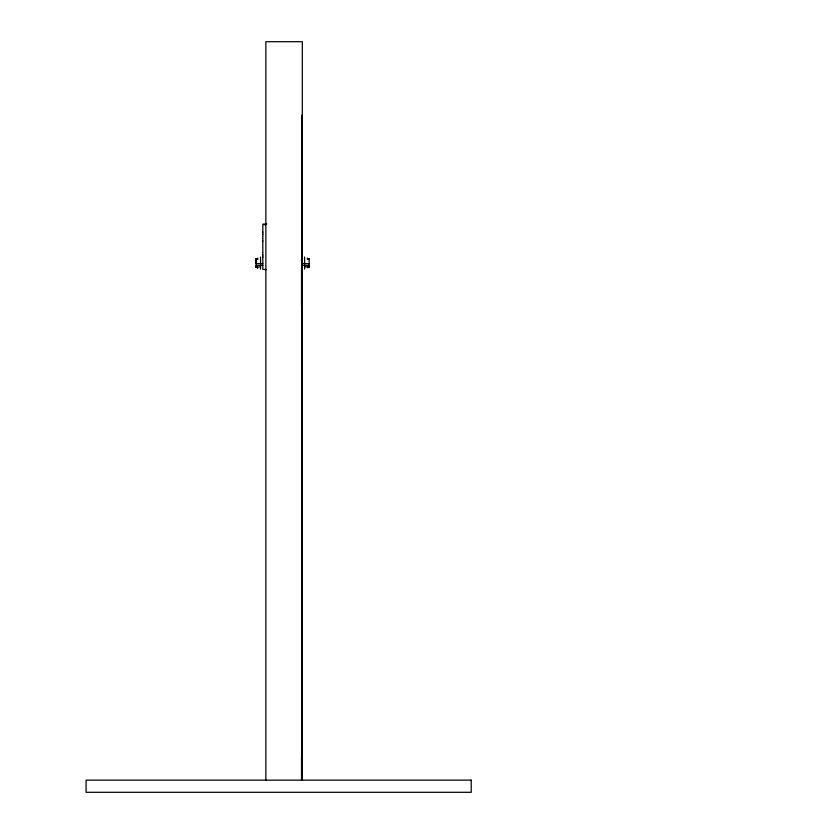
<?xml version="1.0" encoding="UTF-8"?>
<svg xmlns="http://www.w3.org/2000/svg" width="834" height="834" viewBox="0 0 834 834"><rect width="100%" height="100%" fill="white"/><g stroke="black" fill="none" stroke-linecap="round" stroke-linejoin="round"><path stroke-width="1.25" d="M255.986 263.586L255.986 259.28L257.81 259.28L255.986 259.238L255.986 263.586L262.814 263.586M301.512 269.945L301.512 305.286M309.153 265.389L309.153 267.026L307.642 267.307L309.153 266.922L309.153 265.389L302.325 265.389M301.512 757.439L301.512 780.144M262.814 232.071L262.835 224.106L266.786 223.992M257.122 258.603L255.986 259.134L257.498 259.061L255.986 259.218L257.81 258.279L255.986 259.176L257.498 258.853M308.017 267.558L309.153 267.016L307.642 267.485M307.642 267.714L309.153 267.016M257.498 258.54L255.986 259.176L257.498 258.676M262.898 240.974L262.814 238.951M262.898 255.058L262.814 253.036M262.898 257.164L262.814 255.141M262.814 265.389L255.986 265.389L255.986 267.026L257.498 267.307L255.986 266.922L257.122 266.88M255.986 266.922L257.81 266.88L255.986 266.88L257.498 267.099L255.986 266.953L257.122 267.558M309.153 259.28L307.339 259.28L309.153 259.238L309.153 263.586L302.325 263.586M258.717 266.88L260.542 266.88M304.598 266.88L306.422 266.88M309.153 266.88L307.339 266.88L309.153 266.922L308.017 266.88M266.463 269.57L262.825 269.413L262.814 257.008M307.642 258.853L309.153 259.218L307.642 258.457L309.153 259.134L307.642 259.061L309.153 259.218L307.339 258.279L309.153 259.176L308.017 258.603M257.498 267.485L255.986 266.953L257.81 267.881L255.986 267.026L257.498 267.307M307.642 258.676L309.153 259.176L307.642 258.54M262.898 232.165L262.814 234.177M262.898 234.271L262.814 236.283M255.986 267.026L257.498 267.714M302.325 226.275L301.793 225.972M308.966 263.586L308.966 265.389M304.598 257.008L304.598 269.153M302.325 780.144L302.325 41.7L265.858 41.7L265.858 780.144M301.772 115.175L301.772 780.144M262.814 236.846L262.814 238.388M262.814 241.057L262.814 252.473M260.583 263.586L260.583 265.389M260.542 257.008L260.542 263.586M260.542 265.389L260.542 269.153M256.174 263.586L256.174 265.389M264.044 224.773A4.066 4.066 0 0 1 265.493 224.794M471.231 780.144L86.1 780.144L86.1 792.3L471.231 792.3L471.231 780.144"/></g></svg>
